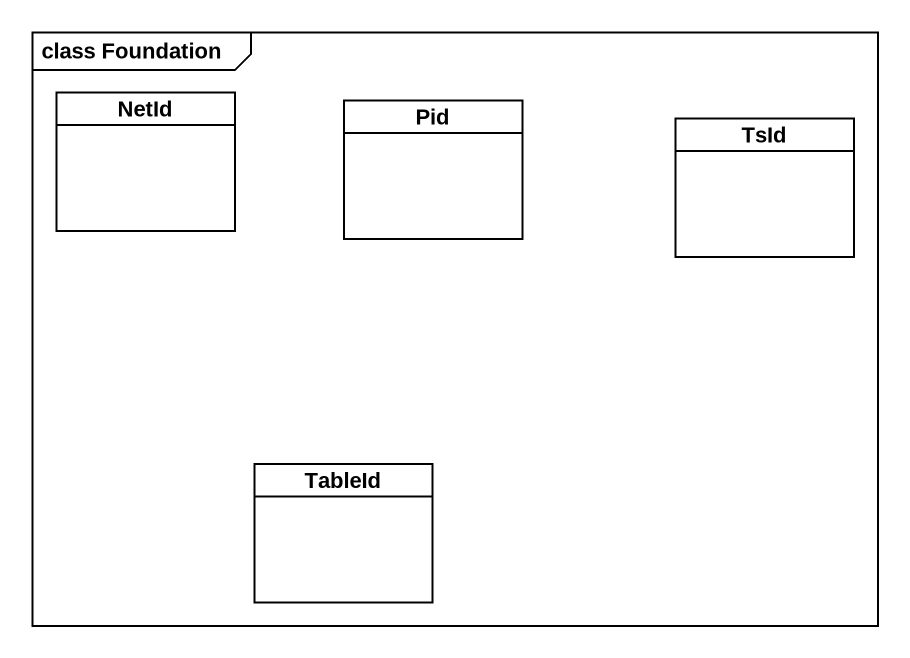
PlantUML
@startuml
mainframe class Foundation
hide circle
hide empty members
class NetId
class Pid
class TsId
class TableId
@enduml
